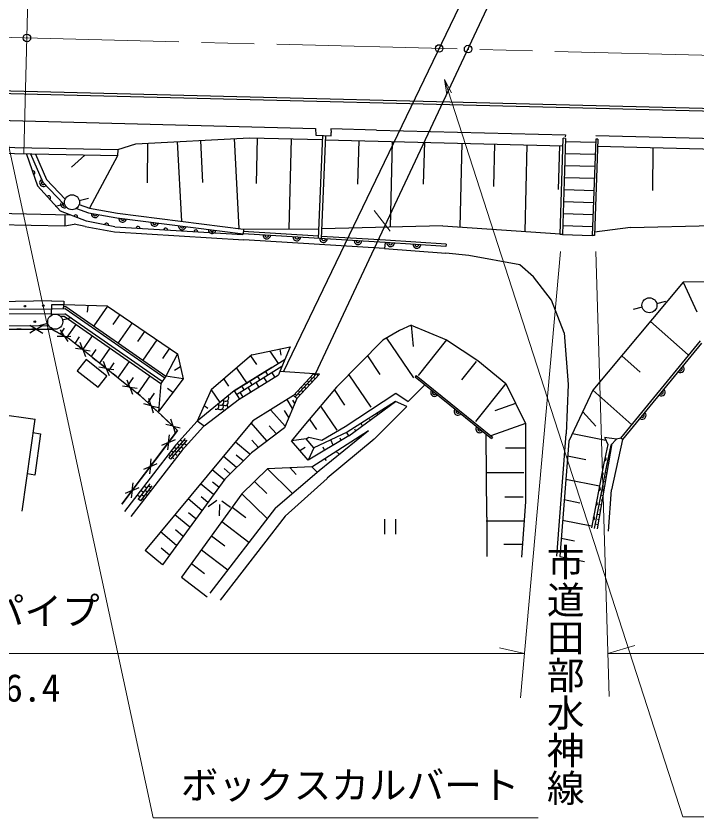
# Model space of a CAD drawing. Units: millimetres, scale not verified. Extents: x 40000 to 680000, y 20000 to 380000.
# Drawn here: x 374899 to 420149, y 236829 to 290138 of the extents above; entities that cross this region are included whole.
import ezdxf
from ezdxf.enums import TextEntityAlignment as Align

# ---------------------------------------------------------------- set-up
doc = ezdxf.new("R2010")
doc.units = ezdxf.units.MM
doc.header["$LTSCALE"] = 1000
doc.header["$PDMODE"] = 32
doc.header["$PDSIZE"] = 500
doc.linetypes.add('CHAIN', pattern=[18.5, 12, -1.5, 3.5, -1.5])
for name, color, linetype, lineweight in [('M-BGD', 7, 'Continuous', 25), ('M-BMK', 2, 'CHAIN', 13), ('M-BMK-HTXT', 7, 'Continuous', 13), ('M-STR-HTXT', 7, 'Continuous', 13), ('M-STR-STR1', 1, 'Continuous', 13)]:
    doc.layers.add(name, color=color, linetype=linetype, lineweight=lineweight)
doc.layers.add('M-OTRS', color=6, linetype='Continuous')
doc.styles.add('@ＭＳ ゴシック', font='')
doc.styles.add('ＭＳ ゴシック', font='')
doc.styles.get('@ＭＳ ゴシック').set_extended_font_data('@MS Gothic')
doc.styles.get('ＭＳ ゴシック').set_extended_font_data('MS Gothic')

# ---------------------------------------------------------------- blocks, each defined once
blk = doc.blocks.new('open_arrow')
at = {"color": 0, "linetype": 'Continuous', "lineweight": -2}
blk.add_lwpolyline([(7.5, 1.25), (0, 0), (7.5, -1.25)], dxfattribs=at)

msp = doc.modelspace()

# ---------------------------------------------------------------- linework, layer by layer
at = {"layer": 'M-BGD', "color": 1}
for p, q in [((392665, 266480), (410420, 303333)), ((394800, 266344), (411598, 302155)), ((395061, 266330), (392431, 266498))]:
    msp.add_line(p, q, dxfattribs=at)
at = {"layer": 'M-BGD'}
for p, q in [((371071, 285264), (422164, 283972)), ((422160, 283772), (371066, 285064)), ((371026, 283274), (394798, 282662)), ((394798, 282662), (394812, 282209)), ((395827, 282635), (395837, 282385)), ((398846, 282552), (395827, 282635)), ((398846, 282552), (411404, 282233)), ((382866, 281644), (390424, 282046)), ((390424, 282046), (395252, 281923)), ((390924, 282033), (390848, 279001)), ((394812, 282209), (395844, 282185)), ((395264, 282202), (394984, 275352)), ((395464, 282194), (395184, 275343)), ((395844, 282185), (395837, 282385)), ((411056, 275615), (411266, 282012)), ((411416, 282007), (411206, 275610)), ((411416, 282007), (411266, 282012)), ((411404, 282233), (411401, 282113)), ((413434, 282199), (441871, 281497)), ((381660, 281256), (382866, 281644)), ((383624, 281684), (383618, 279057)), ((385612, 281790), (385894, 276488)), ((387146, 281871), (387295, 279082)), ((389391, 281991), (389709, 276005)), ((393173, 281976), (393021, 275981)), ((395452, 281918), (411250, 281517)), ((397674, 281862), (397600, 278956)), ((399895, 281805), (399751, 276108)), ((402032, 281751), (401961, 278957)), ((404533, 281688), (404392, 276120)), ((406691, 281633), (406619, 278802)), ((408849, 281578), (408703, 275824)), ((411007, 281523), (410933, 278599)), ((411410, 281807), (413412, 281748)), ((413418, 281948), (413180, 275553)), ((413568, 281943), (413330, 275548)), ((413568, 281943), (413418, 281948)), ((381652, 280855), (370976, 281062)), ((370985, 281463), (381660, 281256)), ((375590, 280948), (376325, 278858)), ((375854, 280967), (376676, 279095)), ((376184, 280961), (376930, 279263)), ((381660, 281256), (381652, 280855)), ((411386, 281007), (413389, 280949)), ((440631, 280770), (413550, 281459)), ((417224, 281365), (417193, 278547)), ((379471, 280897), (378594, 280088)), ((381652, 280855), (379787, 277355)), ((411363, 280208), (413365, 280149)), ((411340, 279408), (413342, 279349)), ((377858, 277166), (376325, 278858)), ((376676, 279095), (378048, 277655)), ((376930, 279263), (378165, 277966)), ((411316, 278608), (413318, 278550)), ((379104, 277880), (379710, 278035)), ((411293, 277809), (413262, 277751)), ((378135, 277633), (377530, 277478)), ((378048, 277655), (378138, 277623)), ((378909, 277349), (379710, 277064)), ((379095, 277601), (379787, 277355)), ((379787, 277355), (381634, 277028)), ((368602, 277138), (378477, 276925)), ((379587, 276492), (377858, 277166)), ((378152, 276932), (378136, 276192)), ((379710, 277064), (381588, 276731)), ((381588, 276731), (389987, 275668)), ((381634, 277028), (390025, 275965)), ((411270, 277009), (413232, 276952)), ((368599, 276398), (378136, 276192)), ((378136, 276192), (378756, 276294)), ((379490, 276155), (378756, 276294)), ((379490, 276155), (381431, 275782)), ((381475, 276130), (379587, 276492)), ((403264, 276198), (395224, 275992)), ((403264, 276198), (411058, 275662)), ((411226, 276210), (413202, 276152)), ((415735, 276088), (421201, 276204)), ((381431, 275782), (390033, 275255)), ((381475, 276130), (389980, 275609)), ((389987, 275668), (389980, 275609)), ((390025, 275965), (389987, 275668)), ((399434, 275086), (389987, 275668)), ((394990, 275506), (389997, 275817)), ((390025, 275965), (395010, 275991)), ((411206, 275610), (411056, 275615)), ((411206, 275610), (413180, 275553)), ((415735, 276088), (413338, 275772)), ((399394, 274676), (390033, 275255)), ((395193, 275493), (395190, 275493)), ((399444, 275235), (395193, 275493)), ((399434, 275086), (399394, 274676)), ((403463, 274823), (399434, 275086)), ((403473, 274973), (399444, 275235)), ((413330, 275548), (413180, 275553)), ((399394, 274676), (403459, 274364)), ((403473, 274973), (403463, 274823)), ((404985, 274230), (403459, 274364)), ((408384, 273601), (404985, 274230)), ((409278, 272808), (408384, 273601)), ((410484, 271245), (409278, 272808)), ((419238, 272446), (413237, 265260)), ((437807, 272655), (419238, 272446)), ((419238, 272446), (420140, 270467)), ((377260, 271195), (373219, 271136)), ((377258, 270945), (377239, 270243)), ((378079, 270938), (377258, 270945)), ((377260, 271195), (378081, 271188)), ((378048, 270684), (378079, 270938)), ((378066, 270834), (378204, 270835)), ((378081, 271188), (378079, 270938)), ((380976, 270842), (378079, 270938)), ((378204, 270835), (384864, 266204)), ((379666, 270884), (379620, 270456)), ((380976, 270842), (380069, 269538)), ((380976, 270842), (385629, 267691)), ((411320, 269068), (410484, 271245)), ((417472, 271033), (418080, 271188)), ((373193, 270639), (377250, 270676)), ((377254, 270326), (373193, 270339)), ((377250, 270676), (378158, 270685)), ((377254, 270326), (378133, 270334)), ((384608, 265833), (378133, 270334)), ((378158, 270685), (384779, 266080)), ((381793, 270289), (381336, 269632)), ((416506, 270786), (415900, 270632)), ((377847, 270182), (378087, 270184)), ((377988, 269942), (378593, 270097)), ((378087, 270184), (384523, 265710)), ((417060, 269838), (419559, 267617)), ((377091, 269536), (373202, 269513)), ((373240, 269315), (375240, 269314)), ((375242, 269314), (374956, 269314)), ((375240, 269314), (377240, 269313)), ((375242, 269314), (375528, 269314)), ((376240, 269314), (375806, 269064)), ((376240, 269314), (375807, 269564)), ((376244, 269314), (375957, 269314)), ((376240, 269314), (376673, 269563)), ((376240, 269314), (376672, 269063)), ((376244, 269314), (376530, 269313)), ((377019, 269695), (376413, 269540)), ((377245, 269313), (376959, 269313)), ((377240, 269313), (377245, 269313)), ((378442, 268677), (377245, 269313)), ((377245, 269313), (378442, 268678)), ((377843, 268995), (378127, 269383)), ((378128, 268845), (377863, 269268)), ((378303, 268792), (378885, 269629)), ((382610, 269735), (381689, 268411)), ((400378, 269242), (399283, 268598)), ((401147, 269586), (400378, 269242)), ((401147, 269586), (401296, 268173)), ((401147, 269586), (403515, 268620)), ((378128, 268845), (377629, 268827)), ((378128, 268845), (378538, 268859)), ((378128, 268845), (378346, 268497)), ((378442, 268678), (378666, 268499)), ((378821, 268370), (379126, 268810)), ((379338, 267948), (379978, 268869)), ((383437, 269175), (382973, 268508)), ((399515, 268734), (401317, 266077)), ((411320, 269068), (411600, 265647)), ((378554, 268589), (380115, 267339)), ((379225, 268052), (379001, 268231)), ((379335, 267964), (379153, 268430)), ((384264, 268615), (383330, 267271)), ((390567, 267625), (393120, 268142)), ((393120, 268142), (392431, 266498)), ((399283, 268598), (396187, 265459)), ((403515, 268620), (401614, 266248)), ((403515, 268620), (405579, 267229)), ((415093, 262075), (420379, 268540)), ((420450, 268389), (415209, 261980)), ((379335, 267964), (378840, 268039)), ((379225, 268052), (379449, 267872)), ((379335, 267964), (379829, 267889)), ((379335, 267964), (379517, 267498)), ((379897, 267493), (380232, 267976)), ((380455, 267038), (381158, 268049)), ((385101, 268048), (384631, 267371)), ((385629, 267691), (384864, 266204)), ((385629, 267691), (386010, 266028)), ((390567, 267625), (387874, 265281)), ((391755, 267865), (392316, 267042)), ((392421, 268000), (392503, 267602)), ((379553, 267296), (378965, 266550)), ((380935, 266205), (379553, 267296)), ((380939, 266200), (379554, 267295)), ((380009, 267425), (379785, 267604)), ((380009, 267425), (380233, 267246)), ((380115, 267339), (381677, 266090)), ((380896, 266715), (380714, 267180)), ((381058, 266548), (381426, 267077)), ((381661, 266057), (382431, 267164)), ((389391, 265215), (392780, 267331)), ((390478, 267547), (390875, 266965)), ((398244, 267544), (399084, 266304)), ((405480, 267167), (404500, 265944)), ((405579, 267229), (407445, 265714)), ((415149, 267549), (416364, 266469)), ((378965, 266550), (380346, 265460)), ((380896, 266715), (380402, 266790)), ((380792, 266798), (380568, 266977)), ((380792, 266798), (381016, 266619)), ((380896, 266715), (381391, 266639)), ((380896, 266715), (381078, 266249)), ((385830, 266814), (385422, 266573)), ((391904, 266784), (389391, 265215)), ((389541, 266731), (390252, 265687)), ((392572, 266835), (389556, 264952)), ((380346, 265460), (380935, 266205)), ((381575, 266171), (381352, 266350)), ((381575, 266171), (381799, 265992)), ((381677, 266090), (383142, 264917)), ((382311, 265527), (382714, 266107)), ((382962, 264997), (383804, 266210)), ((386010, 266028), (384365, 263854)), ((384864, 266204), (384523, 265710)), ((386010, 266028), (384864, 266204)), ((389736, 264665), (392345, 266294)), ((390947, 266186), (391111, 265923)), ((391375, 266087), (391540, 265824)), ((391474, 266516), (391639, 266252)), ((391902, 266417), (392067, 266153)), ((392431, 266498), (392345, 266294)), ((394674, 266356), (393332, 264916)), ((393441, 264813), (394868, 266343)), ((395061, 266330), (393551, 264710)), ((393551, 264710), (395061, 266330)), ((394569, 266023), (394459, 266125)), ((394774, 266242), (394664, 266345)), ((394782, 266030), (394672, 266133)), ((394987, 266250), (394889, 266342)), ((397011, 266294), (398468, 264146)), ((401489, 266236), (401413, 266143)), ((401413, 266143), (406489, 262055)), ((401489, 266236), (406565, 262148)), ((382458, 265465), (381963, 265540)), ((382359, 265544), (382135, 265723)), ((382458, 265465), (382276, 265931)), ((382359, 265544), (382583, 265365)), ((384523, 265710), (384365, 263854)), ((388707, 266006), (389027, 265538)), ((389892, 265528), (390056, 265264)), ((390419, 265857), (390584, 265593)), ((390848, 265758), (391012, 265494)), ((394159, 265583), (394049, 265685)), ((394364, 265803), (394254, 265905)), ((394372, 265590), (394262, 265693)), ((394577, 265810), (394467, 265913)), ((400965, 264513), (402070, 265614)), ((407445, 265714), (405426, 263194)), ((407445, 265714), (408751, 263062)), ((411600, 265647), (411466, 262368)), ((382458, 265465), (382640, 264999)), ((382458, 265465), (382952, 265390)), ((383142, 264917), (382918, 265096)), ((383663, 264426), (384104, 265060)), ((385310, 265103), (384962, 265381)), ((387874, 265281), (386940, 263215)), ((389391, 265215), (386940, 263215)), ((387874, 265281), (388439, 264451)), ((389391, 265215), (389751, 264672)), ((389793, 265099), (389957, 264836)), ((390320, 265429), (390485, 265165)), ((393544, 264923), (393434, 265025)), ((393749, 265143), (393639, 265245)), ((393756, 264930), (393646, 265033)), ((393954, 265363), (393844, 265465)), ((393961, 265150), (393851, 265253)), ((394166, 265370), (394056, 265473)), ((396187, 265459), (394125, 263022)), ((396034, 265304), (396736, 264270)), ((396774, 262854), (400141, 265076)), ((400141, 265076), (400965, 264513)), ((413237, 265260), (411628, 261880)), ((413237, 265260), (415820, 262965)), ((383142, 264917), (383379, 264696)), ((383142, 264917), (384604, 263552)), ((383873, 264235), (383727, 264713)), ((389751, 264672), (387398, 262877)), ((393332, 264916), (390637, 263236)), ((393551, 264710), (392748, 262765)), ((393281, 264056), (392910, 264653)), ((393416, 264383), (393285, 264594)), ((393332, 264916), (393551, 264710)), ((393551, 264710), (393535, 264726)), ((400109, 264516), (396900, 262464)), ((397008, 262242), (400109, 264516)), ((400868, 264187), (400109, 264516)), ((370695, 264132), (376168, 263338)), ((383873, 264235), (383386, 264348)), ((383973, 264142), (383735, 264363)), ((383873, 264235), (384360, 264122)), ((383873, 264235), (384019, 263756)), ((383973, 264142), (384210, 263920)), ((387407, 264248), (387638, 264073)), ((392790, 262865), (391837, 263934)), ((393035, 263461), (392750, 263918)), ((395129, 264208), (396210, 262614)), ((400868, 264187), (398710, 262024)), ((408098, 264388), (406723, 263899)), ((384803, 263366), (384566, 263588)), ((384604, 263552), (385634, 262590)), ((384803, 263366), (385041, 263144)), ((385335, 262870), (385189, 263348)), ((398423, 263300), (398393, 263345)), ((398938, 263674), (398895, 263739)), ((412555, 263825), (413420, 262872)), ((375300, 257226), (376168, 263338)), ((390637, 263236), (383482, 254616)), ((385335, 262870), (384848, 262983)), ((385335, 262870), (385795, 262763)), ((385335, 262870), (385473, 262418)), ((385634, 262590), (385396, 262812)), ((386940, 263215), (385508, 261628)), ((387349, 262847), (385930, 261275)), ((387398, 262877), (386940, 263215)), ((391574, 261907), (390518, 263093)), ((392182, 262386), (391721, 262903)), ((394125, 263022), (393195, 261896)), ((394433, 263305), (394874, 262656)), ((395210, 261936), (396774, 262854)), ((397907, 262926), (397832, 263041)), ((397907, 262926), (397835, 263043)), ((408751, 263062), (406448, 262242)), ((408751, 263062), (408758, 257840)), ((376006, 262448), (376533, 262354)), ((376533, 262354), (376143, 259610)), ((381919, 257679), (385634, 262589)), ((385634, 262590), (384427, 260995)), ((385031, 261793), (385092, 262289)), ((392748, 262765), (390552, 261101)), ((394548, 260179), (398313, 262577)), ((396900, 262464), (394680, 261435)), ((395037, 259927), (398313, 262577)), ((397008, 262242), (396879, 262450)), ((397458, 262584), (397407, 262665)), ((406176, 256827), (406141, 262335)), ((410832, 254229), (411466, 262368)), ((411872, 262391), (414087, 261948)), ((385031, 261793), (384570, 261598)), ((385031, 261793), (384969, 261297)), ((385031, 261793), (385491, 261987)), ((386145, 262059), (385047, 260782)), ((386245, 261937), (385169, 260686)), ((385843, 261945), (385960, 261844)), ((386045, 262180), (386045, 262180)), ((386062, 261962), (386179, 261861)), ((390431, 261005), (389484, 261804)), ((391003, 261456), (390572, 261940)), ((394179, 262026), (393195, 261896)), ((394322, 260618), (393195, 261896)), ((394179, 262026), (394359, 262141)), ((394680, 261435), (394179, 262026)), ((397008, 262242), (394322, 260618)), ((394359, 262141), (395210, 261936)), ((398703, 262020), (395573, 259418)), ((395979, 261620), (395820, 261963)), ((396494, 261931), (396428, 262073)), ((406565, 262148), (406489, 262055)), ((411628, 261880), (411032, 254213)), ((414801, 262005), (414009, 262113)), ((414016, 262105), (414223, 261646)), ((414424, 261613), (414801, 262005)), ((415209, 261980), (414477, 258642)), ((415093, 262075), (414801, 262005)), ((415209, 261980), (415093, 262075)), ((385508, 261628), (382101, 257196)), ((385930, 261275), (382537, 256861)), ((385237, 261240), (385354, 261139)), ((385439, 261475), (385556, 261374)), ((385455, 261257), (385573, 261156)), ((385641, 261710), (385758, 261609)), ((385657, 261492), (385775, 261391)), ((385674, 261273), (385791, 261172)), ((385859, 261727), (385977, 261626)), ((385876, 261508), (385993, 261407)), ((386078, 261743), (386195, 261642)), ((393759, 261257), (394102, 261482)), ((394680, 261435), (394322, 260618)), ((395405, 261273), (395310, 261478)), ((408703, 261414), (407422, 261415)), ((413550, 256050), (414520, 261713)), ((414228, 261654), (413965, 260405)), ((414424, 261613), (414161, 260365)), ((414474, 261443), (414434, 261451)), ((384427, 260995), (383221, 259400)), ((383824, 260198), (383886, 260694)), ((385035, 261005), (385152, 260904)), ((385051, 260787), (385168, 260686)), ((385253, 261022), (385371, 260921)), ((385270, 260803), (385387, 260702)), ((385472, 261038), (385589, 260937)), ((389540, 260120), (388677, 260848)), ((390552, 261101), (388770, 259355)), ((389985, 260563), (389533, 260944)), ((395407, 260726), (395515, 260590)), ((396155, 261203), (396368, 261004)), ((411552, 260895), (412764, 260652)), ((414380, 260896), (414333, 260905)), ((414428, 261173), (414340, 261191)), ((383824, 260198), (383364, 260003)), ((383824, 260198), (383762, 259701)), ((383824, 260198), (384285, 260392)), ((394548, 260179), (391602, 260030)), ((394548, 260179), (394903, 259818)), ((413965, 260405), (413130, 256116)), ((414161, 260365), (413326, 256078)), ((414284, 260334), (414229, 260345)), ((414333, 260619), (414231, 260639)), ((376148, 259609), (375650, 259698)), ((388724, 259308), (387934, 259966)), ((388724, 259308), (387938, 259971)), ((389132, 259714), (388720, 260062)), ((391602, 260030), (389911, 258372)), ((391602, 260030), (393221, 258450)), ((392151, 257456), (395037, 259927)), ((393118, 260107), (393515, 259667)), ((408655, 259765), (406140, 259769)), ((414235, 260050), (414118, 260073)), ((414185, 259758), (414123, 259770)), ((383221, 259400), (382015, 257805)), ((382618, 258602), (382680, 259098)), ((383655, 259185), (383655, 259185)), ((388770, 259355), (384639, 253653)), ((388369, 258818), (387958, 259160)), ((390756, 259201), (391575, 258402)), ((395578, 259399), (392784, 256890)), ((411432, 259358), (413675, 258909)), ((414135, 259466), (414003, 259492)), ((414084, 259166), (414014, 259180)), ((382618, 258602), (382157, 258408)), ((382618, 258602), (382556, 258106)), ((382618, 258602), (383078, 258797)), ((383786, 259051), (382997, 257995)), ((383917, 258917), (383164, 257909)), ((383211, 258591), (383359, 258480)), ((383433, 258888), (383581, 258777)), ((383470, 258628), (383619, 258518)), ((383692, 258926), (383841, 258815)), ((383730, 258666), (383839, 258585)), ((388015, 258327), (387161, 259038)), ((414033, 258866), (413885, 258896)), ((413980, 258559), (413902, 258574)), ((414277, 255896), (414477, 258642)), ((382989, 258294), (383137, 258183)), ((383027, 258034), (383175, 257923)), ((383248, 258331), (383397, 258220)), ((383286, 258072), (383385, 257998)), ((383508, 258369), (383612, 258291)), ((389911, 258372), (385893, 252826)), ((387256, 257276), (386334, 258044)), ((387636, 257802), (387192, 258172)), ((389911, 258372), (391567, 256755)), ((408608, 258163), (407373, 258164)), ((413927, 258251), (413764, 258284)), ((382015, 257805), (381919, 257679)), ((388247, 257925), (387659, 257515)), ((388411, 257673), (388402, 256923)), ((388580, 257921), (389159, 257497)), ((389269, 257487), (390175, 256800)), ((408758, 257840), (408491, 254164)), ((411326, 257995), (412367, 257787)), ((413819, 257620), (413639, 257656)), ((413873, 257936), (413787, 257953)), ((386443, 256151), (385447, 256980)), ((386850, 256714), (386370, 257113)), ((392151, 257456), (387783, 251764)), ((413708, 256972), (413511, 257011)), ((413763, 257296), (413669, 257314)), ((392784, 256890), (388457, 251297)), ((388576, 256530), (390367, 255173)), ((399384, 256698), (399384, 255698)), ((400134, 255698), (400134, 256698)), ((408665, 256560), (406136, 256563)), ((406176, 256827), (406183, 254201)), ((411220, 256632), (413142, 256247)), ((413651, 256639), (413548, 256660)), ((386008, 255548), (385490, 255979)), ((413594, 256307), (413380, 256349)), ((385572, 254945), (384498, 255839)), ((387898, 255594), (388784, 254923)), ((411126, 255423), (412016, 255245)), ((408552, 255001), (407325, 255003)), ((384639, 253653), (383481, 254617)), ((385106, 254299), (384547, 254764)), ((387220, 254658), (388971, 253331)), ((411032, 254213), (412670, 253886)), ((386556, 253742), (387422, 253086)), ((385893, 252826), (387605, 251529))]:
    msp.add_line(p, q, dxfattribs=at)
for centre, radius in [((378620, 277757), 500), ((416990, 270910), 500), ((375486, 270853), 50), ((376708, 270884), 50), ((377503, 269819), 500), ((376148, 269824), 50)]:
    msp.add_circle(centre, radius, dxfattribs=at)
for centre, radius, start, end in [((376028, 279715), 125, 289.3781, 109.3781), ((376712, 279057), 250, 133.6048, 313.6048), ((376712, 279057), 125, 133.6048, 313.6048), ((377066, 278062), 125, 312.1678, 132.1678), ((378107, 277634), 250, 160.4571, 303.5912), ((378107, 277634), 125, 160.4571, 302.8645), ((378863, 276794), 125, 338.7164, 158.7164), ((380152, 276986), 250, 169.9388, 349.9388), ((380152, 276986), 125, 169.9388, 349.9388), ((381976, 276682), 250, 172.7839, 352.7839), ((381976, 276682), 125, 172.7839, 352.7839), ((380912, 276244), 125, 349.1319, 169.1319), ((383009, 276027), 125, 356.4962, 176.4963), ((384109, 276412), 250, 172.7839, 352.7839), ((384109, 276412), 125, 172.7839, 352.7839), ((385945, 276180), 250, 172.7839, 352.7839), ((385945, 276180), 125, 172.7839, 352.7839), ((384855, 275914), 125, 356.4962, 176.4963), ((386851, 275792), 125, 356.4962, 176.4963), ((387929, 275928), 250, 172.7839, 352.7839), ((387929, 275928), 125, 172.7839, 352.7839), ((391561, 275571), 250, 176.4737, 356.4737), ((391561, 275571), 125, 176.4737, 356.4737), ((393558, 275448), 250, 176.4737, 356.4737), ((393558, 275448), 125, 176.4737, 356.4737), ((395329, 275338), 250, 176.4737, 356.4737), ((395329, 275338), 125, 176.4737, 356.4737), ((397625, 275197), 250, 176.4737, 356.4737), ((397625, 275197), 125, 176.4737, 356.4737), ((399794, 275060), 250, 176.2736, 356.2736), ((399794, 275060), 125, 176.2736, 356.2736), ((401542, 274948), 250, 176.2736, 356.2736), ((401542, 274948), 125, 176.2736, 356.2736), ((419055, 266683), 250, 230.7242, 50.7242), ((419055, 266683), 125, 230.7242, 50.7242), ((402702, 265105), 250, 141.156, 321.156), ((402702, 265105), 125, 141.156, 321.156), ((417789, 265135), 250, 230.7242, 50.7242), ((417789, 265135), 125, 230.7242, 50.7242), ((388499, 264476), 210, 219.6561, 39.6561), ((388795, 264449), 210, 219.6561, 39.6561), ((388822, 264744), 210, 219.6561, 22.7714), ((388822, 264744), 210, 22.7714, 39.6561), ((388176, 264208), 210, 255.3223, 39.6561), ((388471, 264181), 210, 219.6561, 39.6561), ((388767, 264153), 210, 219.6561, 280.199), ((388767, 264153), 210, 334.2535, 39.6561), ((404259, 263851), 250, 141.156, 321.156), ((404259, 263851), 125, 141.156, 321.156), ((416522, 263587), 250, 230.7242, 50.7242), ((416522, 263587), 125, 230.7242, 50.7242), ((405700, 262690), 250, 141.156, 321.156), ((405700, 262690), 125, 141.156, 321.156), ((414022, 260676), 100, 258.0947, 78.0947), ((414022, 260676), 50, 258.0947, 78.0947), ((413826, 259695), 100, 258.9867, 78.9867), ((413826, 259695), 50, 258.9867, 78.9867), ((413635, 258713), 100, 258.9867, 78.9867), ((413635, 258713), 50, 258.9867, 78.9867), ((413444, 257732), 100, 258.9867, 78.9867), ((413444, 257732), 50, 258.9867, 78.9867), ((413253, 256750), 100, 258.9867, 78.9867), ((413253, 256750), 50, 258.9867, 78.9867)]:
    msp.add_arc(centre, radius, start, end, dxfattribs=at)
at = {"layer": 'M-BMK'}
msp.add_line((373725, 288729), (442154, 286993), dxfattribs=at)
at = {"layer": 'M-OTRS'}
for p in [(375619, 288681), (403019, 287982), (404942, 287941)]:
    msp.add_point(p, dxfattribs=at)
at = {"layer": 'M-STR-HTXT'}
for p, q in [((373349, 286386), (384020, 236829)), ((398690, 277220), (399769, 275832)), ((411083, 274493), (408433, 244824)), ((413439, 274493), (414322, 244898)), ((408696, 247769), (407034, 248137)), ((414236, 247769), (416015, 248284)), ((340954, 247769), (408696, 247769)), ((414236, 247769), (440761, 247769)), ((384020, 236829), (409603, 236829))]:
    msp.add_line(p, q, dxfattribs=at)
msp.add_lwpolyline([(403372, 285927), (419203, 236894), (446834, 236894)], dxfattribs=at)
at = {"layer": 'M-STR-STR1'}
msp.add_line((375809, 296004), (375419, 281005), dxfattribs=at)

# ---------------------------------------------------------------- block references
at = {"layer": 'M-STR-HTXT', "xscale": 133, "yscale": 133, "rotation": 287.9}
msp.add_blockref('open_arrow', (403372, 285927), dxfattribs=at)

# ---------------------------------------------------------------- texts
at = {"layer": 'M-BMK-HTXT', "style": '@ＭＳ ゴシック'}
msp.add_text('市道田部水神線', height=1833, rotation=270, dxfattribs=at).set_placement((409928, 237588), align=Align.BOTTOM_RIGHT)
at = {"layer": 'M-STR-HTXT', "style": 'ＭＳ ゴシック'}
for s, p in [('ガードパイプ', (365453, 249127)), ('L=136.4', (369120, 244015)), ('ボックスカルバート', (385846, 237545))]:
    msp.add_text(s, height=1833, dxfattribs=at).set_placement(p, align=Align.BOTTOM_LEFT)

doc.saveas('drawing.dxf')
